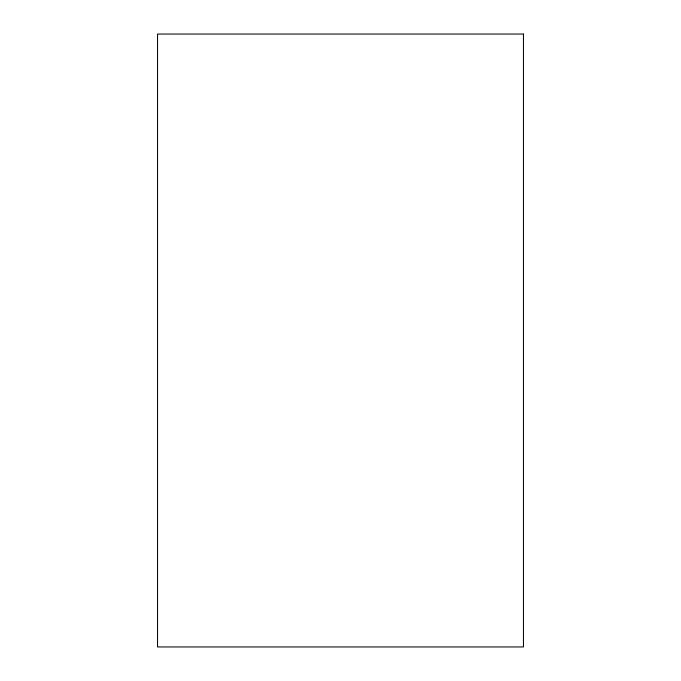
<?xml version="1.0" encoding="UTF-8"?>
<svg xmlns="http://www.w3.org/2000/svg" width="681" height="681" viewBox="0 0 681 681"><rect width="100%" height="100%" fill="white"/><g stroke="black" fill="none" stroke-linecap="round" stroke-linejoin="round"><path stroke-width="1.02" d="M523.459 34.05L157.541 34.05L157.541 646.95L523.459 646.95L523.459 34.05"/></g></svg>
